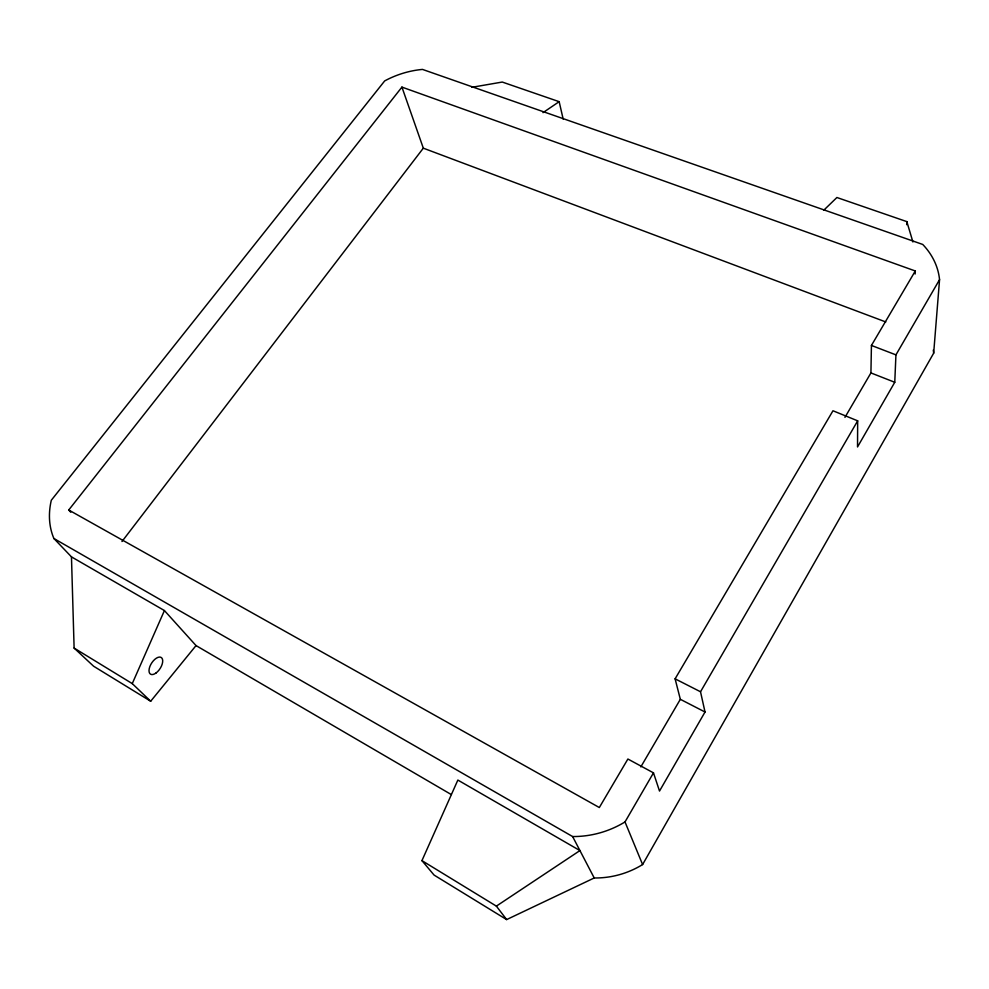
<?xml version="1.0" encoding="UTF-8"?>
<svg xmlns="http://www.w3.org/2000/svg" width="989" height="989" viewBox="0 0 989 989"><rect width="100%" height="100%" fill="white"/><g stroke="black" fill="none" stroke-linecap="round" stroke-linejoin="round"><path stroke-width="1.48" d="M640.835 766.895L680.333 699.31L675.104 678.837L832.973 410.769L857.673 420.832L857.525 446.954L894.761 382.273L895.935 354.866L939.55 279.664A85.833 68.266 -3 0 0 922.749 244.456L422.488 69.415A73.099 53.468 -19.6 0 0 384.672 80.925L51.317 500.236A83.62 65.361 -36.2 0 0 53.901 538.511L71.468 556.869L164.421 610.559L196.032 645.582L451.219 794.513M844.952 417.37L870.926 372.927L871.433 345.445L915.295 270.974L401.93 87.106L68.736 510.003L70.788 512.265M906.69 224.688L906.839 221.623L836.904 197.503L823.8 210.187M915.122 274.015L915.295 270.974M421.944 860.628L496.367 906.122L579.937 850.577L457.858 780.061L421.944 860.628L434.072 875.067L506.64 919.585L594.228 877.972A88.132 85.338 -31.5 0 0 642.603 864.559L933.665 353.184L939.55 279.664M196.032 645.582L150.687 701.238L132.266 683.609L164.421 610.559M857.673 420.832L700.521 691.768L705.021 712.006L659.515 791.052L653.482 772.854L627.891 759.02L599.322 807.531L68.736 510.003M53.901 538.511L572.619 836.546A95.278 90.605 -28 0 0 625.011 821.933L653.482 772.854M121.981 541.515L423.317 148.165L401.93 87.106M543.023 112.647L559.156 101.669L563.161 119.063M471.827 87.304L502.264 82.05L559.156 101.669M423.317 148.165L885.798 321.957M871.433 345.445L895.935 354.866M870.926 372.927L894.761 382.273M675.104 678.837L700.521 691.768M680.333 699.31L705.021 712.006M71.468 556.869L74.113 648.079L132.266 683.609M150.687 701.238L93.596 666.215L74.113 648.079M496.367 906.122L506.64 919.585M572.619 836.546L594.228 877.972M625.011 821.933L642.603 864.559M906.839 221.623L912.921 241.971M933.295 350.118A80.084 65.534 -1.6 0 1 933.665 353.184M156.039 672.99A9.915 5.044 -57.1 0 0 161.702 657.87A9.915 5.044 -57.1 0 0 149.846 666.586A9.915 5.044 -57.1 0 0 156.039 672.99"/></g></svg>
